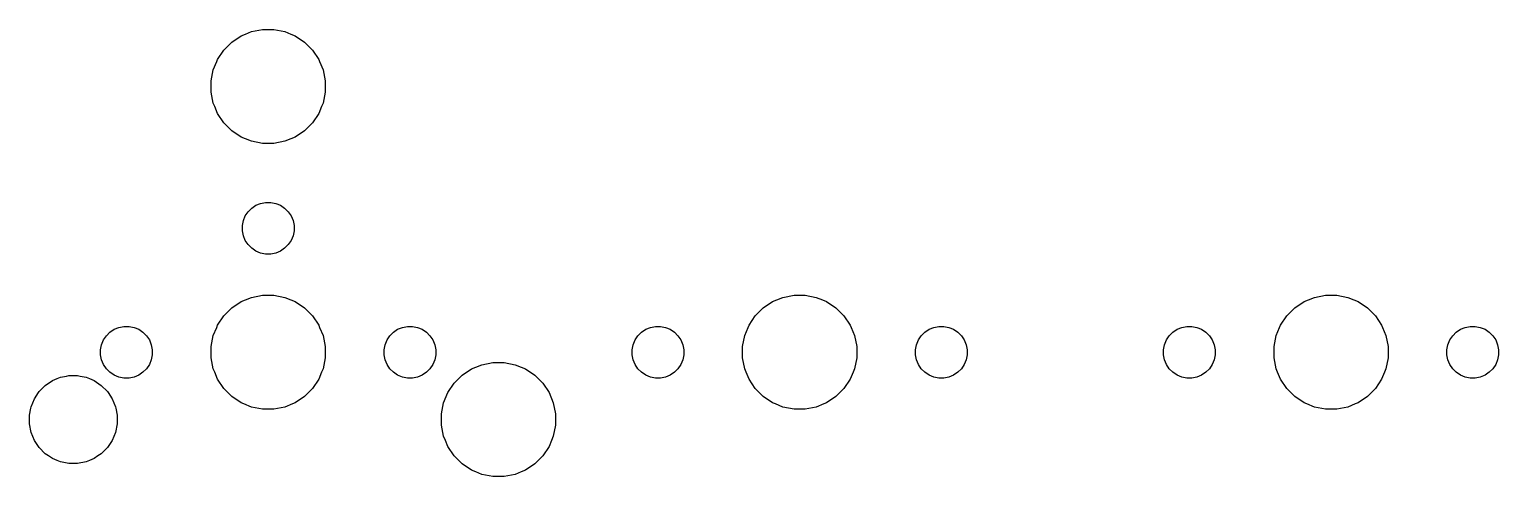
# Model space of a CAD drawing. Extents: x -9 to 373, y -109 to 13.
# Drawn here: x -8.6 to 44.1, y -66.4 to -50.3 of the extents above; entities that cross this region are included whole.
import ezdxf

# ---------------------------------------------------------------- set-up
doc = ezdxf.new("R2010")
doc.units = 0
doc.layers.add('BLACK', color=7, linetype='CONTINUOUS')

msp = doc.modelspace()

# ---------------------------------------------------------------- linework, layer by layer
at = {"layer": 'BLACK', "linetype": 'CONTINUOUS'}
for p, q in [((-0.968623, -50.5753), (-0.814474, -50.5115)), ((-0.814474, -50.5115), (-0.596474, -50.4212)), ((-0.596474, -50.4212), (-0.201406, -50.3426)), ((-0.201406, -50.3426), (0.201406, -50.3426)), ((0.201406, -50.3426), (0.596474, -50.4212)), ((0.596474, -50.4212), (0.814474, -50.5115)), ((0.814474, -50.5115), (0.968623, -50.5753)), ((-1.81217, -51.4189), (-1.58838, -51.084)), ((-1.58838, -51.084), (-1.30355, -50.7991)), ((-1.30355, -50.7991), (-0.968623, -50.5753)), ((0.968623, -50.5753), (1.30355, -50.7991)), ((1.30355, -50.7991), (1.58838, -51.084)), ((1.58838, -51.084), (1.81217, -51.4189)), ((-1.96632, -51.791), (-1.84456, -51.4971)), ((-1.84456, -51.4971), (-1.81217, -51.4189)), ((1.81217, -51.4189), (1.84456, -51.4971)), ((1.84456, -51.4971), (1.96632, -51.791)), ((-2.0449, -52.1861), (-1.96632, -51.791)), ((1.96632, -51.791), (2.0449, -52.1861)), ((-2.0449, -52.5889), (-2.0449, -52.1861)), ((-1.96632, -52.984), (-2.0449, -52.5889)), ((2.0449, -52.5889), (1.96632, -52.984)), ((2.0449, -52.1861), (2.0449, -52.5889)), ((-1.91545, -53.1068), (-1.96632, -52.984)), ((-1.81217, -53.3561), (-1.91545, -53.1068)), ((1.91545, -53.1068), (1.81217, -53.3561)), ((1.96632, -52.984), (1.91545, -53.1068)), ((-1.58838, -53.691), (-1.81217, -53.3561)), ((-1.30355, -53.9759), (-1.58838, -53.691)), ((1.58838, -53.691), (1.30355, -53.9759)), ((1.81217, -53.3561), (1.58838, -53.691)), ((-0.968623, -54.1997), (-1.30355, -53.9759)), ((-0.814474, -54.2635), (-0.968623, -54.1997)), ((0.968623, -54.1997), (0.814474, -54.2635)), ((1.30355, -53.9759), (0.968623, -54.1997)), ((-0.596474, -54.3538), (-0.814474, -54.2635)), ((-0.201406, -54.4324), (-0.596474, -54.3538)), ((0.201406, -54.4324), (-0.201406, -54.4324)), ((0.596474, -54.3538), (0.201406, -54.4324)), ((0.814474, -54.2635), (0.596474, -54.3538)), ((-0.820611, -57.0289), (-0.719272, -56.8772)), ((-0.719272, -56.8772), (-0.590291, -56.7482)), ((-0.590291, -56.7482), (-0.438626, -56.6469)), ((-0.438626, -56.6469), (-0.270104, -56.5771)), ((-0.270104, -56.5771), (-0.091203, -56.5415)), ((-0.091203, -56.5415), (0.091203, -56.5415)), ((0.091203, -56.5415), (0.270104, -56.5771)), ((0.270104, -56.5771), (0.438626, -56.6469)), ((0.438626, -56.6469), (0.590291, -56.7482)), ((0.590291, -56.7482), (0.719272, -56.8772)), ((0.719272, -56.8772), (0.820611, -57.0289)), ((-0.926, -57.3763), (-0.890415, -57.1974)), ((-0.926, -57.5587), (-0.926, -57.3763)), ((-0.890415, -57.1974), (-0.820611, -57.0289)), ((0.820611, -57.0289), (0.890415, -57.1974)), ((0.890415, -57.1974), (0.926, -57.3763)), ((0.926, -57.3763), (0.926, -57.5587)), ((-0.890415, -57.7376), (-0.926, -57.5587)), ((-0.820611, -57.9061), (-0.890415, -57.7376)), ((-0.719272, -58.0578), (-0.820611, -57.9061)), ((0.820611, -57.9061), (0.719272, -58.0578)), ((0.890415, -57.7376), (0.820611, -57.9061)), ((0.926, -57.5587), (0.890415, -57.7376)), ((-0.590291, -58.1868), (-0.719272, -58.0578)), ((-0.438626, -58.2881), (-0.590291, -58.1868)), ((-0.270104, -58.3579), (-0.438626, -58.2881)), ((-0.091203, -58.3935), (-0.270104, -58.3579)), ((0.091203, -58.3935), (-0.091203, -58.3935)), ((0.270104, -58.3579), (0.091203, -58.3935)), ((0.438626, -58.2881), (0.270104, -58.3579)), ((0.590291, -58.1868), (0.438626, -58.2881)), ((0.719272, -58.0578), (0.590291, -58.1868)), ((-0.968623, -60.1003), (-0.814474, -60.0365)), ((-0.814474, -60.0365), (-0.596474, -59.9462)), ((-0.596474, -59.9462), (-0.201406, -59.8676)), ((-0.201406, -59.8676), (0.201406, -59.8676)), ((0.201406, -59.8676), (0.596474, -59.9462)), ((0.596474, -59.9462), (0.814474, -60.0365)), ((0.814474, -60.0365), (0.968623, -60.1003)), ((18.0814, -60.1003), (18.2355, -60.0365)), ((18.2355, -60.0365), (18.4535, -59.9462)), ((18.4535, -59.9462), (18.8486, -59.8676)), ((18.8486, -59.8676), (19.2514, -59.8676)), ((19.2514, -59.8676), (19.6465, -59.9462)), ((19.6465, -59.9462), (19.8645, -60.0365)), ((19.8645, -60.0365), (20.0186, -60.1003)), ((37.1314, -60.1003), (37.2855, -60.0365)), ((37.2855, -60.0365), (37.5035, -59.9462)), ((37.5035, -59.9462), (37.8986, -59.8676)), ((37.8986, -59.8676), (38.3014, -59.8676)), ((38.3014, -59.8676), (38.6965, -59.9462)), ((38.6965, -59.9462), (38.9145, -60.0365)), ((38.9145, -60.0365), (39.0686, -60.1003)), ((-1.58838, -60.609), (-1.30355, -60.3241)), ((-1.30355, -60.3241), (-0.968623, -60.1003)), ((0.968623, -60.1003), (1.30355, -60.3241)), ((1.30355, -60.3241), (1.58838, -60.609)), ((17.4616, -60.609), (17.7465, -60.3241)), ((17.7465, -60.3241), (18.0814, -60.1003)), ((20.0186, -60.1003), (20.3535, -60.3241)), ((20.3535, -60.3241), (20.6384, -60.609)), ((36.5116, -60.609), (36.7965, -60.3241)), ((36.7965, -60.3241), (37.1314, -60.1003)), ((39.0686, -60.1003), (39.4035, -60.3241)), ((39.4035, -60.3241), (39.6884, -60.609)), ((-5.67029, -61.1932), (-5.51863, -61.0919)), ((-5.51863, -61.0919), (-5.3501, -61.0221)), ((-5.3501, -61.0221), (-5.1712, -60.9865)), ((-5.1712, -60.9865), (-4.9888, -60.9865)), ((-4.9888, -60.9865), (-4.8099, -61.0221)), ((-4.8099, -61.0221), (-4.64137, -61.0919)), ((-4.64137, -61.0919), (-4.48971, -61.1932)), ((-1.96632, -61.316), (-1.84456, -61.0221)), ((-1.84456, -61.0221), (-1.81217, -60.9439)), ((-1.81217, -60.9439), (-1.58838, -60.609)), ((1.58838, -60.609), (1.81217, -60.9439)), ((1.81217, -60.9439), (1.84456, -61.0221)), ((1.84456, -61.0221), (1.96632, -61.316)), ((4.48971, -61.1932), (4.64137, -61.0919)), ((4.64137, -61.0919), (4.8099, -61.0221)), ((4.8099, -61.0221), (4.9888, -60.9865)), ((4.9888, -60.9865), (5.1712, -60.9865)), ((5.1712, -60.9865), (5.3501, -61.0221)), ((5.3501, -61.0221), (5.51863, -61.0919)), ((5.51863, -61.0919), (5.67029, -61.1932)), ((13.3797, -61.1932), (13.5314, -61.0919)), ((13.5314, -61.0919), (13.6999, -61.0221)), ((13.6999, -61.0221), (13.8788, -60.9865)), ((13.8788, -60.9865), (14.0612, -60.9865)), ((14.0612, -60.9865), (14.2401, -61.0221)), ((14.2401, -61.0221), (14.4086, -61.0919)), ((14.4086, -61.0919), (14.5603, -61.1932)), ((17.0837, -61.316), (17.2054, -61.0221)), ((17.2054, -61.0221), (17.2378, -60.9439)), ((17.2378, -60.9439), (17.4616, -60.609)), ((20.6384, -60.609), (20.8622, -60.9439)), ((20.8622, -60.9439), (20.8946, -61.0221)), ((20.8946, -61.0221), (21.0163, -61.316)), ((23.5397, -61.1932), (23.6914, -61.0919)), ((23.6914, -61.0919), (23.8599, -61.0221)), ((23.8599, -61.0221), (24.0388, -60.9865)), ((24.0388, -60.9865), (24.2212, -60.9865)), ((24.2212, -60.9865), (24.4001, -61.0221)), ((24.4001, -61.0221), (24.5686, -61.0919)), ((24.5686, -61.0919), (24.7203, -61.1932)), ((32.4297, -61.1932), (32.5814, -61.0919)), ((32.5814, -61.0919), (32.7499, -61.0221)), ((32.7499, -61.0221), (32.9288, -60.9865)), ((32.9288, -60.9865), (33.1112, -60.9865)), ((33.1112, -60.9865), (33.2901, -61.0221)), ((33.2901, -61.0221), (33.4586, -61.0919)), ((33.4586, -61.0919), (33.6103, -61.1932)), ((36.1337, -61.316), (36.2554, -61.0221)), ((36.2554, -61.0221), (36.2878, -60.9439)), ((36.2878, -60.9439), (36.5116, -60.609)), ((39.6884, -60.609), (39.9122, -60.9439)), ((39.9122, -60.9439), (39.9446, -61.0221)), ((39.9446, -61.0221), (40.0663, -61.316)), ((42.5897, -61.1932), (42.7414, -61.0919)), ((42.7414, -61.0919), (42.9099, -61.0221)), ((42.9099, -61.0221), (43.0888, -60.9865)), ((43.0888, -60.9865), (43.2712, -60.9865)), ((43.2712, -60.9865), (43.4501, -61.0221)), ((43.4501, -61.0221), (43.6186, -61.0919)), ((43.6186, -61.0919), (43.7703, -61.1932)), ((-5.97042, -61.6424), (-5.90061, -61.4739)), ((-5.90061, -61.4739), (-5.79927, -61.3222)), ((-5.79927, -61.3222), (-5.67029, -61.1932)), ((-4.48971, -61.1932), (-4.36073, -61.3222)), ((-4.36073, -61.3222), (-4.25939, -61.4739)), ((-4.25939, -61.4739), (-4.18959, -61.6424)), ((-2.0449, -61.7111), (-1.96632, -61.316)), ((1.96632, -61.316), (2.0449, -61.7111)), ((4.18959, -61.6424), (4.25939, -61.4739)), ((4.25939, -61.4739), (4.36073, -61.3222)), ((4.36073, -61.3222), (4.48971, -61.1932)), ((5.67029, -61.1932), (5.79927, -61.3222)), ((5.79927, -61.3222), (5.90061, -61.4739)), ((5.90061, -61.4739), (5.97042, -61.6424)), ((13.0796, -61.6424), (13.1494, -61.4739)), ((13.1494, -61.4739), (13.2507, -61.3222)), ((13.2507, -61.3222), (13.3797, -61.1932)), ((14.5603, -61.1932), (14.6893, -61.3222)), ((14.6893, -61.3222), (14.7906, -61.4739)), ((14.7906, -61.4739), (14.8604, -61.6424)), ((17.0051, -61.7111), (17.0837, -61.316)), ((21.0163, -61.316), (21.0949, -61.7111)), ((23.2396, -61.6424), (23.3094, -61.4739)), ((23.3094, -61.4739), (23.4107, -61.3222)), ((23.4107, -61.3222), (23.5397, -61.1932)), ((24.7203, -61.1932), (24.8493, -61.3222)), ((24.8493, -61.3222), (24.9506, -61.4739)), ((24.9506, -61.4739), (25.0204, -61.6424)), ((32.1296, -61.6424), (32.1994, -61.4739)), ((32.1994, -61.4739), (32.3007, -61.3222)), ((32.3007, -61.3222), (32.4297, -61.1932)), ((33.6103, -61.1932), (33.7393, -61.3222)), ((33.7393, -61.3222), (33.8406, -61.4739)), ((33.8406, -61.4739), (33.9104, -61.6424)), ((36.0551, -61.7111), (36.1337, -61.316)), ((40.0663, -61.316), (40.1449, -61.7111)), ((42.2896, -61.6424), (42.3594, -61.4739)), ((42.3594, -61.4739), (42.4607, -61.3222)), ((42.4607, -61.3222), (42.5897, -61.1932)), ((43.7703, -61.1932), (43.8993, -61.3222)), ((43.8993, -61.3222), (44.0006, -61.4739)), ((44.0006, -61.4739), (44.0704, -61.6424)), ((-6.006, -61.8213), (-5.97042, -61.6424)), ((-6.006, -62.0037), (-6.006, -61.8213)), ((-5.97042, -62.1826), (-6.006, -62.0037)), ((-4.18959, -61.6424), (-4.154, -61.8213)), ((-4.154, -62.0037), (-4.18959, -62.1826)), ((-4.154, -61.8213), (-4.154, -62.0037)), ((-2.0449, -62.1139), (-2.0449, -61.7111)), ((-1.96632, -62.509), (-2.0449, -62.1139)), ((2.0449, -62.1139), (1.96632, -62.509)), ((2.0449, -61.7111), (2.0449, -62.1139)), ((4.154, -61.8213), (4.18959, -61.6424)), ((4.154, -62.0037), (4.154, -61.8213)), ((4.18959, -62.1826), (4.154, -62.0037)), ((5.97042, -61.6424), (6.006, -61.8213)), ((6.006, -62.0037), (5.97042, -62.1826)), ((6.006, -61.8213), (6.006, -62.0037)), ((13.044, -61.8213), (13.0796, -61.6424)), ((13.044, -62.0037), (13.044, -61.8213)), ((13.0796, -62.1826), (13.044, -62.0037)), ((14.8604, -61.6424), (14.896, -61.8213)), ((14.896, -62.0037), (14.8604, -62.1826)), ((14.896, -61.8213), (14.896, -62.0037)), ((17.0051, -62.1139), (17.0051, -61.7111)), ((17.0837, -62.509), (17.0051, -62.1139)), ((21.0949, -62.1139), (21.0163, -62.509)), ((21.0949, -61.7111), (21.0949, -62.1139)), ((23.204, -61.8213), (23.2396, -61.6424)), ((23.204, -62.0037), (23.204, -61.8213)), ((23.2396, -62.1826), (23.204, -62.0037)), ((25.0204, -61.6424), (25.056, -61.8213)), ((25.056, -62.0037), (25.0204, -62.1826)), ((25.056, -61.8213), (25.056, -62.0037)), ((32.094, -61.8213), (32.1296, -61.6424)), ((32.094, -62.0037), (32.094, -61.8213)), ((32.1296, -62.1826), (32.094, -62.0037)), ((33.9104, -61.6424), (33.946, -61.8213)), ((33.946, -62.0037), (33.9104, -62.1826)), ((33.946, -61.8213), (33.946, -62.0037)), ((36.0551, -62.1139), (36.0551, -61.7111)), ((36.1337, -62.509), (36.0551, -62.1139)), ((40.1449, -62.1139), (40.0663, -62.509)), ((40.1449, -61.7111), (40.1449, -62.1139)), ((42.254, -61.8213), (42.2896, -61.6424)), ((42.254, -62.0037), (42.254, -61.8213)), ((42.2896, -62.1826), (42.254, -62.0037)), ((44.0704, -61.6424), (44.106, -61.8213)), ((44.106, -62.0037), (44.0704, -62.1826)), ((44.106, -61.8213), (44.106, -62.0037)), ((-5.90061, -62.3511), (-5.97042, -62.1826)), ((-5.79927, -62.5028), (-5.90061, -62.3511)), ((-5.67029, -62.6318), (-5.79927, -62.5028)), ((-5.51863, -62.7331), (-5.67029, -62.6318)), ((-4.48971, -62.6318), (-4.64137, -62.7331)), ((-4.36073, -62.5028), (-4.48971, -62.6318)), ((-4.25939, -62.3511), (-4.36073, -62.5028)), ((-4.18959, -62.1826), (-4.25939, -62.3511)), ((-1.91545, -62.6318), (-1.96632, -62.509)), ((-1.81217, -62.8811), (-1.91545, -62.6318)), ((1.91545, -62.6318), (1.81217, -62.8811)), ((1.96632, -62.509), (1.91545, -62.6318)), ((4.25939, -62.3511), (4.18959, -62.1826)), ((4.36073, -62.5028), (4.25939, -62.3511)), ((4.48971, -62.6318), (4.36073, -62.5028)), ((4.64137, -62.7331), (4.48971, -62.6318)), ((5.67029, -62.6318), (5.51863, -62.7331)), ((5.79927, -62.5028), (5.67029, -62.6318)), ((5.90061, -62.3511), (5.79927, -62.5028)), ((5.97042, -62.1826), (5.90061, -62.3511)), ((6.95145, -62.7371), (7.28638, -62.5133)), ((7.28638, -62.5133), (7.44053, -62.4495)), ((7.44053, -62.4495), (7.65853, -62.3592)), ((7.65853, -62.3592), (8.05359, -62.2806)), ((8.05359, -62.2806), (8.45641, -62.2806)), ((8.45641, -62.2806), (8.85147, -62.3592)), ((8.85147, -62.3592), (9.06947, -62.4495)), ((9.06947, -62.4495), (9.22362, -62.5133)), ((9.22362, -62.5133), (9.55855, -62.7371)), ((13.1494, -62.3511), (13.0796, -62.1826)), ((13.2507, -62.5028), (13.1494, -62.3511)), ((13.3797, -62.6318), (13.2507, -62.5028)), ((13.5314, -62.7331), (13.3797, -62.6318)), ((14.5603, -62.6318), (14.4086, -62.7331)), ((14.6893, -62.5028), (14.5603, -62.6318)), ((14.7906, -62.3511), (14.6893, -62.5028)), ((14.8604, -62.1826), (14.7906, -62.3511)), ((17.1345, -62.6318), (17.0837, -62.509)), ((17.2378, -62.8811), (17.1345, -62.6318)), ((20.9655, -62.6318), (20.8622, -62.8811)), ((21.0163, -62.509), (20.9655, -62.6318)), ((23.3094, -62.3511), (23.2396, -62.1826)), ((23.4107, -62.5028), (23.3094, -62.3511)), ((23.5397, -62.6318), (23.4107, -62.5028)), ((23.6914, -62.7331), (23.5397, -62.6318)), ((24.7203, -62.6318), (24.5686, -62.7331)), ((24.8493, -62.5028), (24.7203, -62.6318)), ((24.9506, -62.3511), (24.8493, -62.5028)), ((25.0204, -62.1826), (24.9506, -62.3511)), ((32.1994, -62.3511), (32.1296, -62.1826)), ((32.3007, -62.5028), (32.1994, -62.3511)), ((32.4297, -62.6318), (32.3007, -62.5028)), ((32.5814, -62.7331), (32.4297, -62.6318)), ((33.6103, -62.6318), (33.4586, -62.7331)), ((33.7393, -62.5028), (33.6103, -62.6318)), ((33.8406, -62.3511), (33.7393, -62.5028)), ((33.9104, -62.1826), (33.8406, -62.3511)), ((36.1845, -62.6318), (36.1337, -62.509)), ((36.2878, -62.8811), (36.1845, -62.6318)), ((40.0155, -62.6318), (39.9122, -62.8811)), ((40.0663, -62.509), (40.0155, -62.6318)), ((42.3594, -62.3511), (42.2896, -62.1826)), ((42.4607, -62.5028), (42.3594, -62.3511)), ((42.5897, -62.6318), (42.4607, -62.5028)), ((42.7414, -62.7331), (42.5897, -62.6318)), ((43.7703, -62.6318), (43.6186, -62.7331)), ((43.8993, -62.5028), (43.7703, -62.6318)), ((44.0006, -62.3511), (43.8993, -62.5028)), ((44.0704, -62.1826), (44.0006, -62.3511)), ((-8.20838, -63.3215), (-7.989, -63.1021)), ((-7.989, -63.1021), (-7.73104, -62.9298)), ((-7.73104, -62.9298), (-7.56314, -62.8602)), ((-7.73104, -62.9298), (-7.73104, -62.9298)), ((-7.56314, -62.8602), (-7.44441, -62.811)), ((-7.44441, -62.811), (-7.23413, -62.7692)), ((-7.23413, -62.7692), (-7.14012, -62.7505)), ((-7.14012, -62.7505), (-6.82987, -62.7505)), ((-6.82987, -62.7505), (-6.73587, -62.7692)), ((-6.73587, -62.7692), (-6.52559, -62.811)), ((-6.52559, -62.811), (-6.40686, -62.8602)), ((-6.40686, -62.8602), (-6.23896, -62.9298)), ((-6.23896, -62.9298), (-6.23896, -62.9298)), ((-6.23896, -62.9298), (-5.981, -63.1021)), ((-5.981, -63.1021), (-5.76162, -63.3215)), ((-5.3501, -62.8029), (-5.51863, -62.7331)), ((-5.1712, -62.8385), (-5.3501, -62.8029)), ((-4.9888, -62.8385), (-5.1712, -62.8385)), ((-4.8099, -62.8029), (-4.9888, -62.8385)), ((-4.64137, -62.7331), (-4.8099, -62.8029)), ((-1.58838, -63.216), (-1.81217, -62.8811)), ((1.81217, -62.8811), (1.58838, -63.216)), ((4.8099, -62.8029), (4.64137, -62.7331)), ((4.9888, -62.8385), (4.8099, -62.8029)), ((5.1712, -62.8385), (4.9888, -62.8385)), ((5.3501, -62.8029), (5.1712, -62.8385)), ((5.51863, -62.7331), (5.3501, -62.8029)), ((6.44283, -63.3569), (6.66662, -63.022)), ((6.66662, -63.022), (6.95145, -62.7371)), ((9.55855, -62.7371), (9.84338, -63.022)), ((9.84338, -63.022), (10.0672, -63.3569)), ((13.6999, -62.8029), (13.5314, -62.7331)), ((13.8788, -62.8385), (13.6999, -62.8029)), ((14.0612, -62.8385), (13.8788, -62.8385)), ((14.2401, -62.8029), (14.0612, -62.8385)), ((14.4086, -62.7331), (14.2401, -62.8029)), ((17.4616, -63.216), (17.2378, -62.8811)), ((20.8622, -62.8811), (20.6384, -63.216)), ((23.8599, -62.8029), (23.6914, -62.7331)), ((24.0388, -62.8385), (23.8599, -62.8029)), ((24.2212, -62.8385), (24.0388, -62.8385)), ((24.4001, -62.8029), (24.2212, -62.8385)), ((24.5686, -62.7331), (24.4001, -62.8029)), ((32.7499, -62.8029), (32.5814, -62.7331)), ((32.9288, -62.8385), (32.7499, -62.8029)), ((33.1112, -62.8385), (32.9288, -62.8385)), ((33.2901, -62.8029), (33.1112, -62.8385)), ((33.4586, -62.7331), (33.2901, -62.8029)), ((36.5116, -63.216), (36.2878, -62.8811)), ((39.9122, -62.8811), (39.6884, -63.216)), ((42.9099, -62.8029), (42.7414, -62.7331)), ((43.0888, -62.8385), (42.9099, -62.8029)), ((43.2712, -62.8385), (43.0888, -62.8385)), ((43.4501, -62.8029), (43.2712, -62.8385)), ((43.6186, -62.7331), (43.4501, -62.8029)), ((-8.49947, -63.8661), (-8.44089, -63.7247)), ((-8.44089, -63.7247), (-8.38075, -63.5795)), ((-8.38075, -63.5795), (-8.23202, -63.3569)), ((-8.23202, -63.3569), (-8.20838, -63.3215)), ((-5.76162, -63.3215), (-5.73798, -63.3569)), ((-5.73798, -63.3569), (-5.58925, -63.5795)), ((-5.58925, -63.5795), (-5.5291, -63.7247)), ((-5.5291, -63.7247), (-5.47053, -63.8661)), ((-1.30355, -63.5009), (-1.58838, -63.216)), ((-0.968623, -63.7247), (-1.30355, -63.5009)), ((-0.868208, -63.7663), (-0.968623, -63.7247)), ((0.968623, -63.7247), (0.868208, -63.7663)), ((1.30355, -63.5009), (0.968623, -63.7247)), ((1.58838, -63.216), (1.30355, -63.5009)), ((6.28868, -63.729), (6.44283, -63.3569)), ((6.44283, -63.3569), (6.44283, -63.3569)), ((10.0672, -63.3569), (10.0672, -63.3569)), ((10.0672, -63.3569), (10.2213, -63.729)), ((17.7465, -63.5009), (17.4616, -63.216)), ((18.0814, -63.7247), (17.7465, -63.5009)), ((18.1818, -63.7663), (18.0814, -63.7247)), ((20.0186, -63.7247), (19.9182, -63.7663)), ((20.3535, -63.5009), (20.0186, -63.7247)), ((20.6384, -63.216), (20.3535, -63.5009)), ((36.7965, -63.5009), (36.5116, -63.216)), ((37.1314, -63.7247), (36.7965, -63.5009)), ((37.2318, -63.7663), (37.1314, -63.7247)), ((39.0686, -63.7247), (38.9682, -63.7663)), ((39.4035, -63.5009), (39.0686, -63.7247)), ((39.6884, -63.216), (39.4035, -63.5009)), ((-8.56, -64.1704), (-8.50933, -63.9156)), ((-8.56, -64.4806), (-8.56, -64.1704)), ((-8.50933, -63.9156), (-8.49947, -63.8661)), ((-5.47053, -63.8661), (-5.46067, -63.9156)), ((-5.46067, -63.9156), (-5.41, -64.1704)), ((-5.41, -64.1704), (-5.41, -64.4806)), ((-0.596474, -63.8788), (-0.868208, -63.7663)), ((-0.201406, -63.9574), (-0.596474, -63.8788)), ((0.201406, -63.9574), (-0.201406, -63.9574)), ((0.596474, -63.8788), (0.201406, -63.9574)), ((0.868208, -63.7663), (0.596474, -63.8788)), ((6.2101, -64.1241), (6.28868, -63.729)), ((6.2101, -64.5269), (6.2101, -64.1241)), ((10.2213, -63.729), (10.2999, -64.1241)), ((10.2999, -64.1241), (10.2999, -64.5269)), ((18.4535, -63.8788), (18.1818, -63.7663)), ((18.8486, -63.9574), (18.4535, -63.8788)), ((19.2514, -63.9574), (18.8486, -63.9574)), ((19.6465, -63.8788), (19.2514, -63.9574)), ((19.9182, -63.7663), (19.6465, -63.8788)), ((37.5035, -63.8788), (37.2318, -63.7663)), ((37.8986, -63.9574), (37.5035, -63.8788)), ((38.3014, -63.9574), (37.8986, -63.9574)), ((38.6965, -63.8788), (38.3014, -63.9574)), ((38.9682, -63.7663), (38.6965, -63.8788)), ((-8.49947, -64.7849), (-8.56, -64.4806)), ((-5.41, -64.4806), (-5.47053, -64.7849)), ((6.28868, -64.922), (6.2101, -64.5269)), ((10.2999, -64.5269), (10.2213, -64.922)), ((-8.38075, -65.0715), (-8.49947, -64.7849)), ((-8.20838, -65.3295), (-8.38075, -65.0715)), ((-8.38075, -65.0715), (-8.38075, -65.0715)), ((-5.58925, -65.0715), (-5.76162, -65.3295)), ((-5.47053, -64.7849), (-5.58925, -65.0715)), ((-5.58925, -65.0715), (-5.58925, -65.0715)), ((6.35064, -65.0715), (6.28868, -64.922)), ((6.44283, -65.2941), (6.35064, -65.0715)), ((6.66662, -65.629), (6.44283, -65.2941)), ((10.0672, -65.2941), (9.84338, -65.629)), ((10.1594, -65.0715), (10.0672, -65.2941)), ((10.2213, -64.922), (10.1594, -65.0715)), ((-7.989, -65.5489), (-8.20838, -65.3295)), ((-7.86903, -65.629), (-7.989, -65.5489)), ((-7.73104, -65.7212), (-7.86903, -65.629)), ((-7.56314, -65.7908), (-7.73104, -65.7212)), ((-7.44441, -65.84), (-7.56314, -65.7908)), ((-6.40686, -65.7908), (-6.52559, -65.84)), ((-6.23896, -65.7212), (-6.40686, -65.7908)), ((-6.10097, -65.629), (-6.23896, -65.7212)), ((-5.981, -65.5489), (-6.10097, -65.629)), ((-5.76162, -65.3295), (-5.981, -65.5489)), ((6.95145, -65.9139), (6.66662, -65.629)), ((9.84338, -65.629), (9.55855, -65.9139)), ((-7.14012, -65.9005), (-7.44441, -65.84)), ((-6.82987, -65.9005), (-7.14012, -65.9005)), ((-6.52559, -65.84), (-6.82987, -65.9005)), ((7.28638, -66.1377), (6.95145, -65.9139)), ((7.44053, -66.2015), (7.28638, -66.1377)), ((7.65853, -66.2918), (7.44053, -66.2015)), ((8.05359, -66.3704), (7.65853, -66.2918)), ((8.85147, -66.2918), (8.45641, -66.3704)), ((9.06947, -66.2015), (8.85147, -66.2918)), ((9.22362, -66.1377), (9.06947, -66.2015)), ((9.55855, -65.9139), (9.22362, -66.1377)), ((8.45641, -66.3704), (8.05359, -66.3704))]:
    msp.add_line(p, q, dxfattribs=at)

doc.saveas('drawing.dxf')
